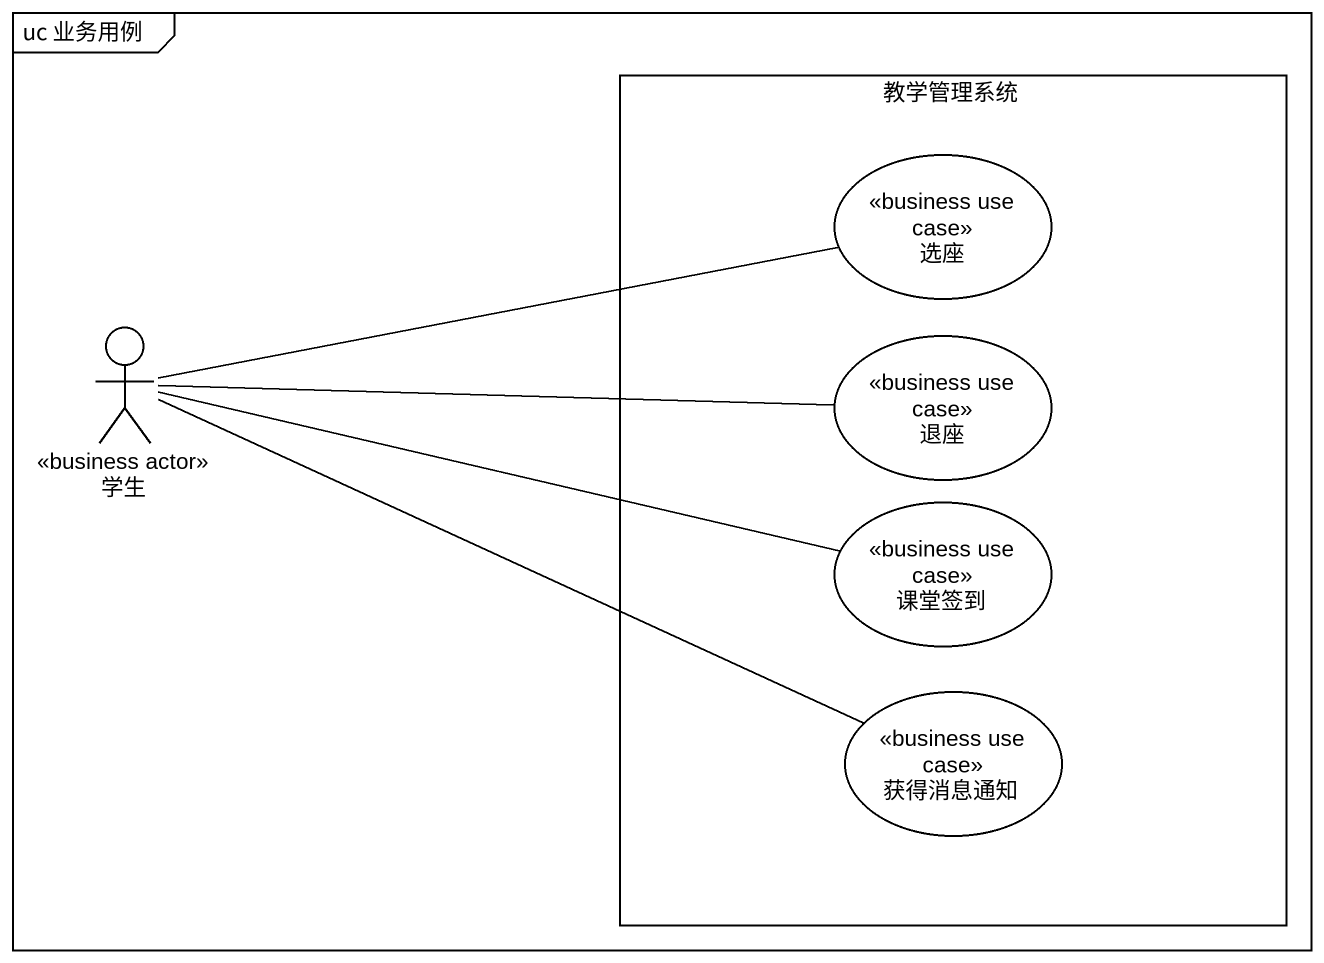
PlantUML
@startuml
mainframe uc 业务用例
rectangle 教学管理系统 {
  usecase 选座 <<business use case>>
  usecase 退座 <<business use case>>
  usecase 课堂签到 <<business use case>>
  usecase 获得消息通知 <<business use case>>
}
actor 学生 <<business actor>>
学生 -right- 选座
学生 -right- 退座
学生 -right- 课堂签到
学生 -right- 获得消息通知
@enduml
